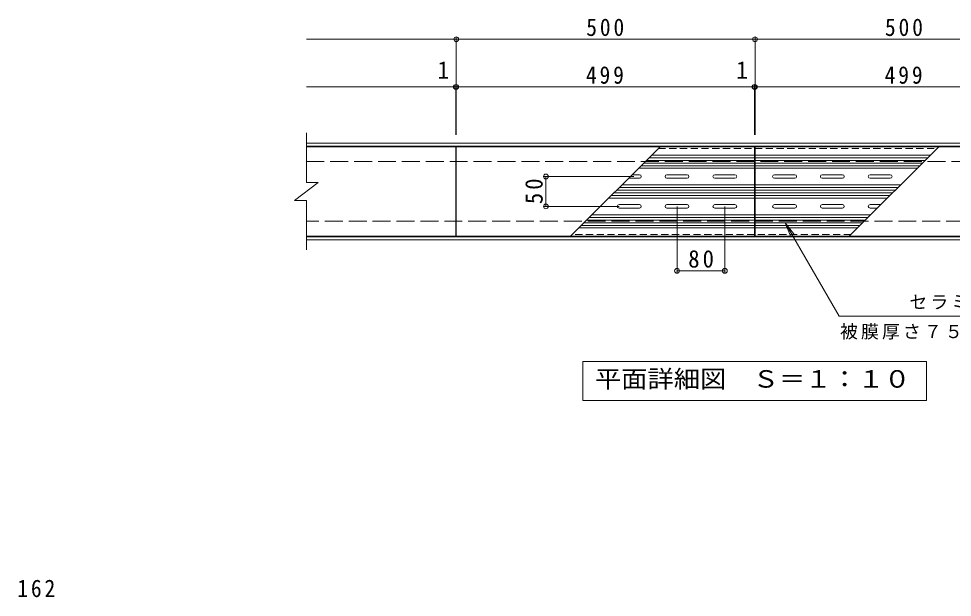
# Model space of a CAD drawing. Units: millimetres on the paper, enlarged 2 times, with parts at other scales. Extents: x -273 to 332, y -274 to 196.
# Drawn here: x -233.4 to 79.2, y 2 to 195.9 of the extents above; entities that cross this region are included whole.
import ezdxf
from ezdxf.enums import TextEntityAlignment as Align

# ---------------------------------------------------------------- set-up
doc = ezdxf.new("R2010")
doc.units = ezdxf.units.MM
doc.header["$LTSCALE"] = 2
doc.header["$PDMODE"] = 32
doc.header["$PDSIZE"] = 1.6
doc.linetypes.add('DASHED1', pattern=[1.8, 1.2, -0.6])
doc.linetypes.add('DASHED3', pattern=[4, 3, -1])
for name, color, linetype, lineweight in [('C-1', 2, 'Continuous', 9), ('C-2', 3, 'Continuous', 9), ('C-4', 7, 'Continuous', 9), ('C-5', 7, 'Continuous', 9), ('C-A', 3, 'Continuous', 9), ('D-4', 7, 'Continuous', 9)]:
    doc.layers.add(name, color=color, linetype=linetype, lineweight=lineweight)
doc.styles.add('ＭＳ ゴシック', font='')
doc.styles.get('ＭＳ ゴシック').set_extended_font_data('MS Gothic')

msp = doc.modelspace()

# ---------------------------------------------------------------- linework, layer by layer
at = {"layer": 'C-1'}
for p, q in [((-137.1, 154.2), (163.1, 154.2)), ((-137.1, 153.2), (163.1, 153.2)), ((163.1, 122.8), (-137.1, 122.8)), ((163.1, 121.8), (-137.1, 121.8))]:
    msp.add_line(p, q, dxfattribs=at)
at = {"layer": 'C-1', "linetype": 'DASHED3'}
for p, q in [((-137.1, 148), (163.1, 148)), ((163.1, 128), (-137.1, 128))]:
    msp.add_line(p, q, dxfattribs=at)
at = {"layer": 'C-2'}
for p, q in [((-137.1, 141), (-137.1, 157.6)), ((-87.1, 153), (-137.1, 153)), ((-87.1, 123), (-87.1, 153)), ((-86.9, 153), (-86.9, 123)), ((-86.9, 153), (12.9, 153)), ((12.9, 153), (12.9, 123)), ((13.1, 153), (13.1, 123)), ((13.1, 153), (112.9, 153)), ((-141.1, 135), (-133.1, 141)), ((-137.1, 141), (-133.1, 141)), ((-25.6, 142.4), (-29.233, 142.4)), ((-25.6, 143.6), (-28.033, 143.6)), ((-9.6, 143.6), (-16.4, 143.6)), ((-9.6, 142.4), (-16.4, 142.4)), ((6.4, 143.6), (-0.4, 143.6)), ((6.4, 142.4), (-0.4, 142.4)), ((26.4, 143.6), (19.6, 143.6)), ((26.4, 142.4), (19.6, 142.4)), ((42.4, 143.6), (35.6, 143.6)), ((42.4, 142.4), (35.6, 142.4)), ((58.4, 143.6), (51.6, 143.6)), ((58.4, 142.4), (51.6, 142.4)), ((-141.1, 135), (-137.1, 135)), ((-137.1, 118.4), (-137.1, 135)), ((-25.6, 133.6), (-32.4, 133.6)), ((-25.6, 132.4), (-32.4, 132.4)), ((-9.6, 133.6), (-16.4, 133.6)), ((-9.6, 132.4), (-16.4, 132.4)), ((6.4, 133.6), (-0.4, 133.6)), ((6.4, 132.4), (-0.4, 132.4)), ((26.4, 133.6), (19.6, 133.6)), ((26.4, 132.4), (19.6, 132.4)), ((42.4, 133.6), (35.6, 133.6)), ((42.4, 132.4), (35.6, 132.4)), ((55.233, 133.6), (51.6, 133.6)), ((54.033, 132.4), (51.6, 132.4)), ((-87.1, 123), (-137.1, 123)), ((12.9, 123), (-86.9, 123)), ((112.9, 123), (13.1, 123))]:
    msp.add_line(p, q, dxfattribs=at)
for centre, start, end in [((-25.6, 143), 270, 90), ((-16.4, 143), 90, 270), ((-9.6, 143), 270, 90), ((-0.4, 143), 90, 270), ((6.4, 143), 270, 90), ((19.6, 143), 90, 270), ((26.4, 143), 270, 90), ((35.6, 143), 90, 270), ((42.4, 143), 270, 90), ((51.6, 143), 90, 270), ((58.4, 143), 270, 90), ((-32.4, 133), 90, 270), ((-25.6, 133), 270, 90), ((-16.4, 133), 90, 270), ((-9.6, 133), 270, 90), ((-0.4, 133), 90, 270), ((6.4, 133), 270, 90), ((19.6, 133), 90, 270), ((26.4, 133), 270, 90), ((35.6, 133), 90, 270), ((42.4, 133), 270, 90), ((51.6, 133), 90, 270)]:
    msp.add_arc(centre, 0.6, start, end, dxfattribs=at)
at = {"layer": 'C-4'}
for p, q in [((-137.1, 189), (163.1, 189)), ((-86.9, 157), (-86.9, 189.6)), ((13.1, 157), (13.1, 189.6)), ((-137.1, 173), (163.1, 173)), ((-87.1, 157), (-87.1, 173.6)), ((12.9, 157), (12.9, 173.6)), ((-57.5, 143), (-27.433, 143)), ((-56.9, 133), (-56.9, 143)), ((-57.5, 133), (-32.4, 133)), ((-13, 132.982), (-13, 110.8)), ((3, 132.982), (3, 110.8)), ((-13, 111.4), (3, 111.4))]:
    msp.add_line(p, q, dxfattribs=at)
for p in [(-86.9, 189), (13.1, 189), (-87.1, 173), (-86.9, 173), (12.9, 173), (13.1, 173), (-56.9, 143), (-56.9, 133), (-13, 111.4), (3, 111.4)]:
    msp.add_point(p, dxfattribs=at)
at = {"layer": 'C-5'}
for p, q in [((23.221, 127.46), (26.265, 123.493)), ((23.221, 127.46), (25.134, 122.84)), ((41.231, 96.265), (23.221, 127.46)), ((41.231, 96.265), (136.314, 96.265)), ((-44.5, 81), (70.5, 81)), ((-44.5, 68), (-44.5, 81))]:
    msp.add_line(p, q, dxfattribs=at)
msp.add_lwpolyline([(70.5, 81), (70.5, 68), (-44.5, 68)], dxfattribs=at)
at = {"layer": 'C-A'}
for p, q in [((-18.633, 153), (-48.633, 123)), ((12.9, 150.2), (-21.433, 150.2)), ((71.833, 150.2), (13.1, 150.2)), ((74.633, 153), (44.633, 123)), ((12.9, 147.5), (-24.133, 147.5)), ((12.9, 148.4), (-23.233, 148.4)), ((12.9, 149.3), (-22.333, 149.3)), ((70.933, 149.3), (13.1, 149.3)), ((70.033, 148.4), (13.1, 148.4)), ((69.133, 147.5), (13.1, 147.5)), ((12.9, 145.8), (-25.833, 145.8)), ((12.9, 146.6), (-25.033, 146.6)), ((68.233, 146.6), (13.1, 146.6)), ((67.433, 145.8), (13.1, 145.8)), ((12.9, 138.4), (-33.233, 138.4)), ((12.9, 139.3), (-32.333, 139.3)), ((12.9, 140.2), (-31.433, 140.2)), ((61.833, 140.2), (13.1, 140.2)), ((60.933, 139.3), (13.1, 139.3)), ((60.033, 138.4), (13.1, 138.4)), ((12.9, 135.8), (-35.833, 135.8)), ((12.9, 136.6), (-35.033, 136.6)), ((12.9, 137.5), (-34.133, 137.5)), ((59.133, 137.5), (13.1, 137.5)), ((58.233, 136.6), (13.1, 136.6)), ((57.433, 135.8), (13.1, 135.8)), ((12.9, 128.4), (-43.233, 128.4)), ((12.9, 129.3), (-42.333, 129.3)), ((12.9, 130.2), (-41.433, 130.2)), ((51.833, 130.2), (13.1, 130.2)), ((50.933, 129.3), (13.1, 129.3)), ((50.033, 128.4), (13.1, 128.4)), ((12.9, 125.8), (-45.833, 125.8)), ((12.9, 126.6), (-45.033, 126.6)), ((12.9, 127.5), (-44.133, 127.5)), ((49.133, 127.5), (13.1, 127.5)), ((48.233, 126.6), (13.1, 126.6)), ((47.433, 125.8), (13.1, 125.8))]:
    msp.add_line(p, q, dxfattribs=at)
at = {"layer": 'C-A', "linetype": 'DASHED1'}
for p, q in [((-19.233, 152.4), (12.9, 152.4)), ((13.1, 152.4), (74.033, 152.4)), ((12.9, 123.6), (-48.033, 123.6)), ((45.233, 123.6), (13.1, 123.6))]:
    msp.add_line(p, q, dxfattribs=at)

# ---------------------------------------------------------------- texts
at = {"layer": 'C-4', "color": 2, "style": 'ＭＳ ゴシック'}
for p in [(-93.24, 174), (6.76, 174)]:
    msp.add_text('1', height=5.865, dxfattribs=at).set_placement(p, align=Align.BOTTOM_LEFT)
at = {"layer": 'C-4', "color": 2, "char_height": 5.865, "attachment_point": 7, "style": 'ＭＳ ゴシック'}
for s, insert in [('\\T1.27;\\W0.9;500', (-43.4, 190)), ('\\T1.27;\\W0.9;500', (56.6, 190)), ('\\T1.27;\\W0.9;499', (-43.5, 174)), ('\\T1.27;\\W0.9;499', (56.5, 174)), ('\\T1.27;\\W0.95;80', (-9.25, 112.4))]:
    msp.add_mtext(s, dxfattribs=dict(at, insert=insert))
at = {"layer": 'C-4', "color": 2, "insert": (-57.9, 133.75), "char_height": 5.865, "attachment_point": 7, "rotation": 90, "style": 'ＭＳ ゴシック'}
msp.add_mtext('\\T1.27;\\W0.95;50', dxfattribs=at)
at = {"layer": 'C-5', "color": 2, "style": 'ＭＳ ゴシック', "width": 1.1}
msp.add_text('平面詳細図\u3000Ｓ＝１：１０', height=5.865, dxfattribs=at).set_placement((-40.5, 70.5), align=Align.BOTTOM_LEFT)
at = {"layer": 'C-5', "char_height": 4.399, "attachment_point": 7, "style": 'ＭＳ ゴシック'}
for s, insert in [('\\T1.17;セラミック溶射', (64.773, 98.265)), ('\\T1.17;被膜厚さ７５μ（色：グレ－）', (41.558, 87.67))]:
    msp.add_mtext(s, dxfattribs=dict(at, insert=insert))
at = {"layer": 'D-4', "color": 2, "insert": (-233.871, 2.01), "char_height": 5.865, "attachment_point": 7, "style": 'ＭＳ ゴシック'}
msp.add_mtext('\\T1.27;\\W0.9;162', dxfattribs=at)

doc.saveas('drawing.dxf')
